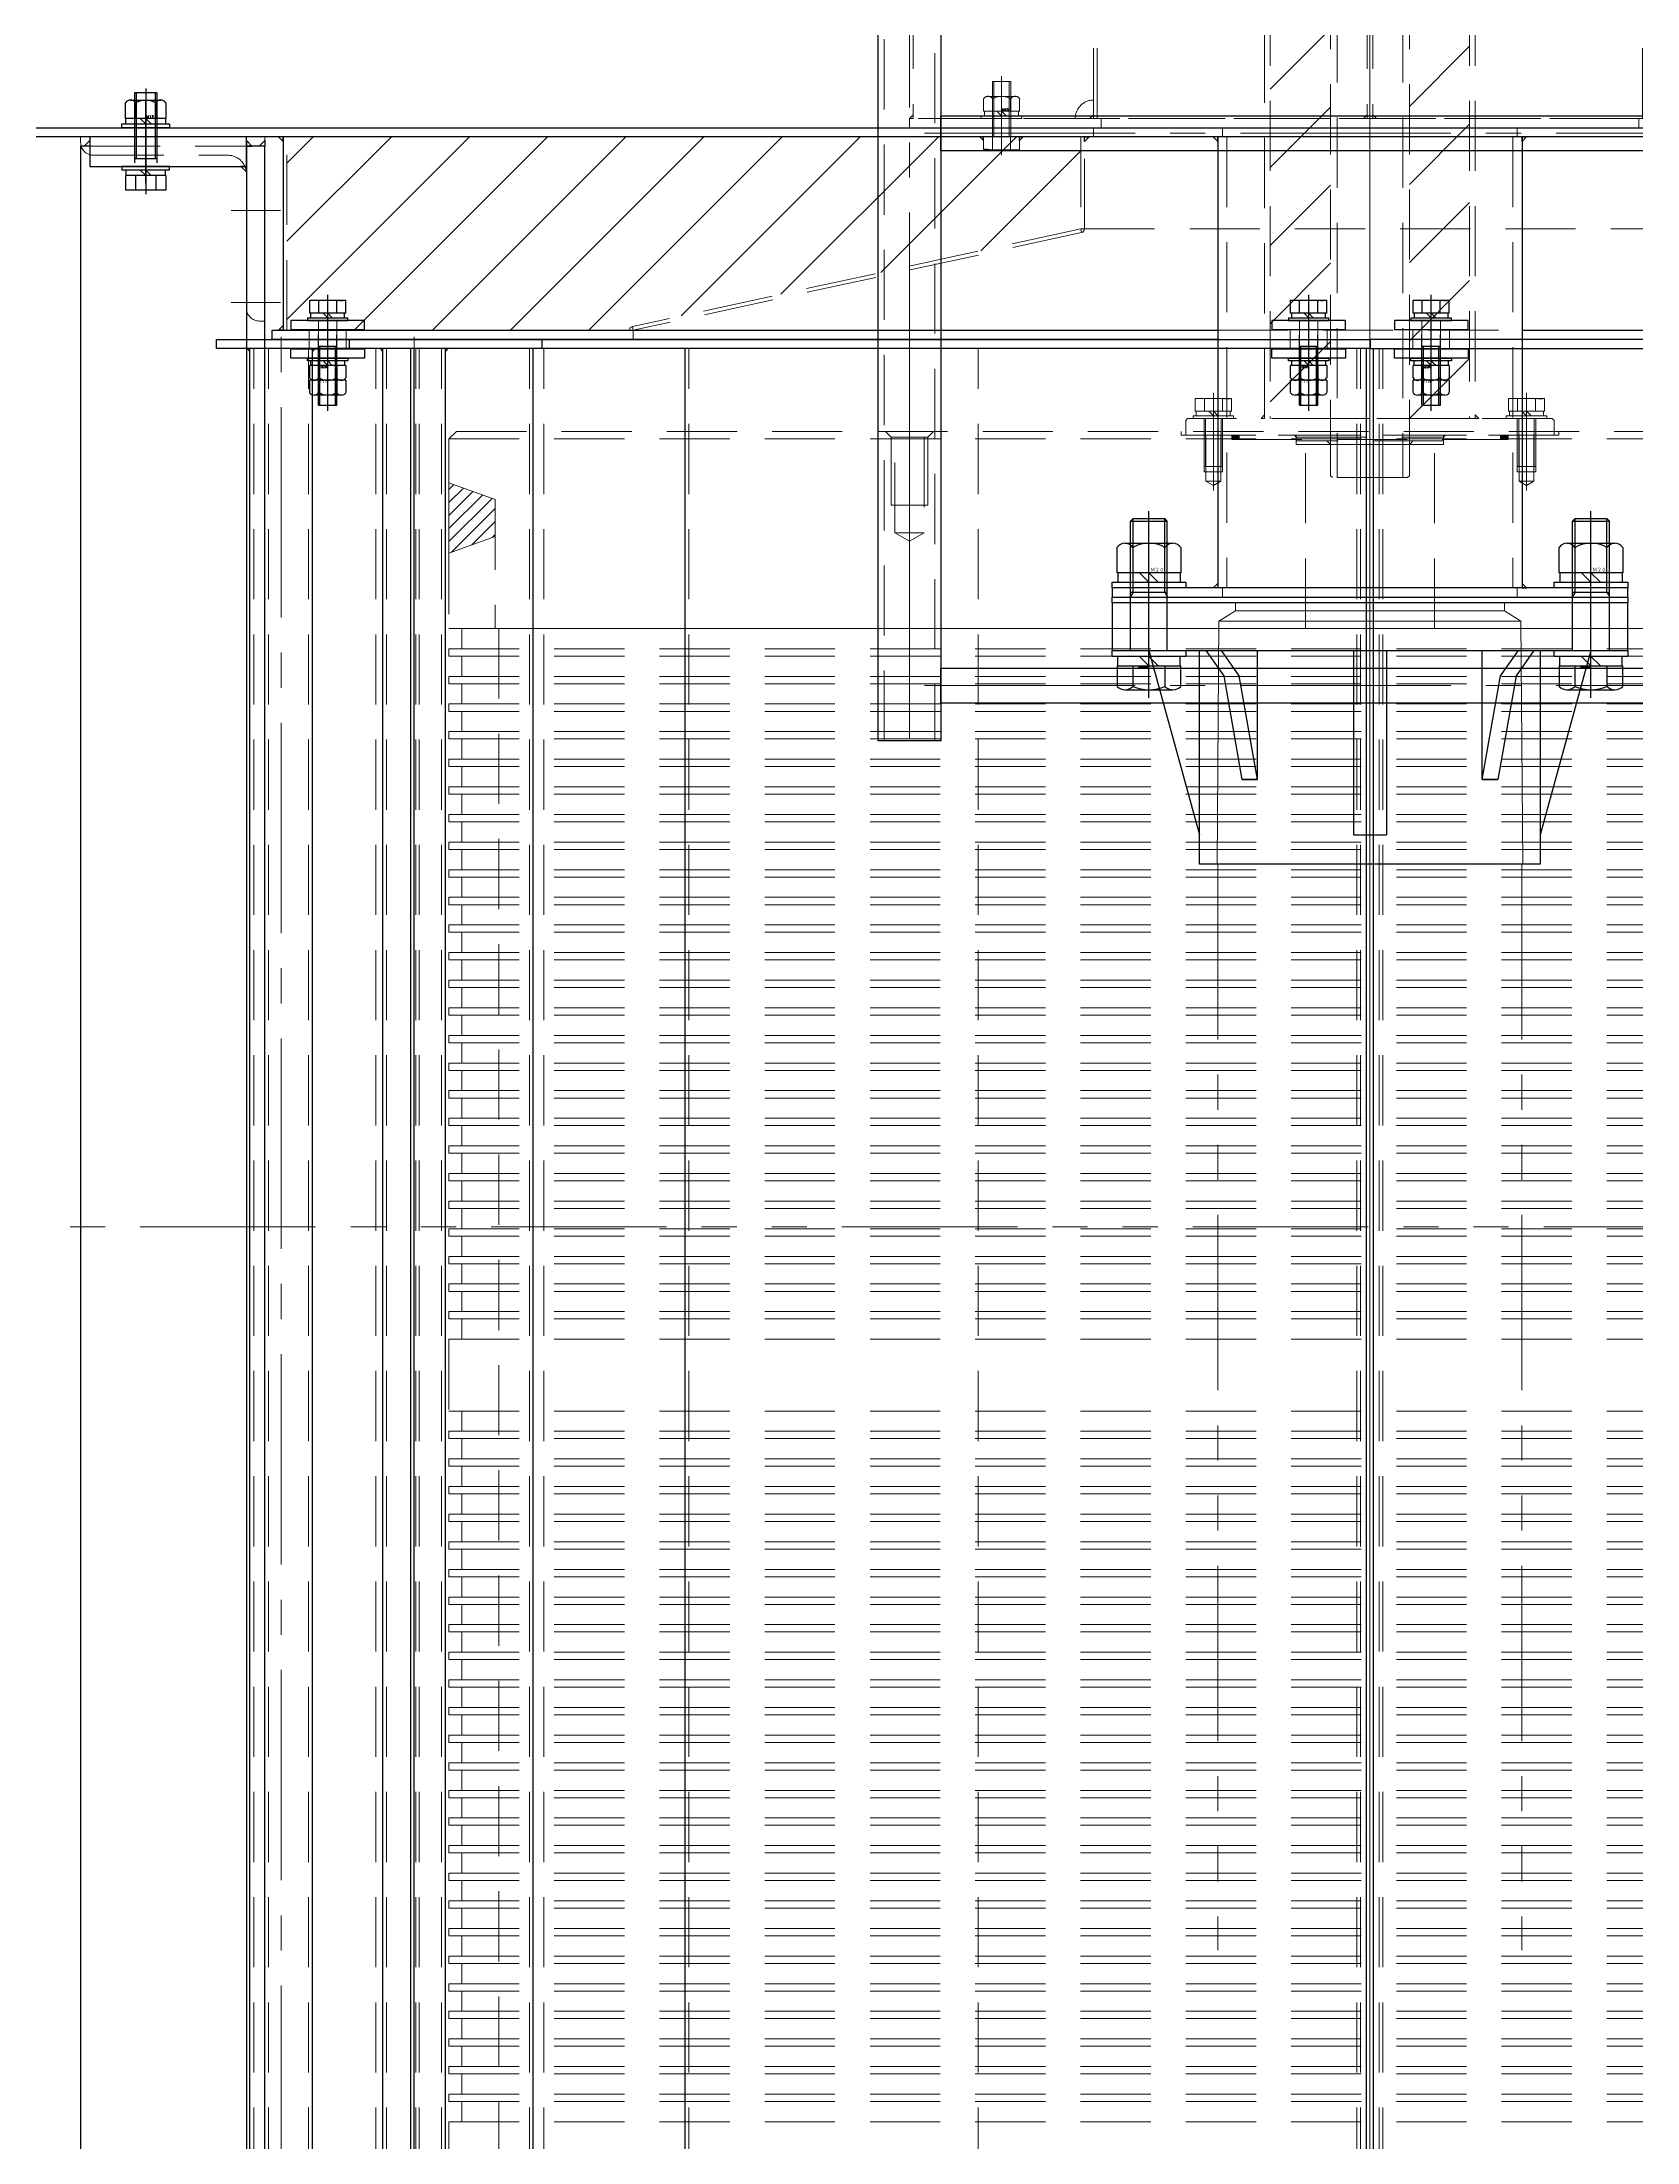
# Model space of a CAD drawing. Header units: millimetres. Extents: x -16130 to 36813, y -8099 to 27484.
# Drawn here: x 27889 to 28755, y 3811 to 4952 of the extents above; entities that cross this region are included whole.
import ezdxf

# ---------------------------------------------------------------- set-up
doc = ezdxf.new("R2010")
doc.units = ezdxf.units.MM
doc.header["$LTSCALE"] = 6
doc.header["$PDMODE"] = 99
doc.header["$PDSIZE"] = 1
for name, pattern in [('CENTER2', [28.575, 19.05, -3.175, 3.175, -3.175]), ('HIDDEN', [9.525, 6.35, -3.175]), ('PHANTOM2', [31.75, 15.875, -3.175, 3.175, -3.175, 3.175, -3.175])]:
    doc.linetypes.add(name, pattern=pattern)
for name, color, linetype, lineweight in [('01_NORMAL', 7, 'Continuous', 25), ('04_HIDDEN', 2, 'HIDDEN', 13), ('05_CENTER', 4, 'CENTER2', 13), ('06_PHANTOM', 2, 'PHANTOM2', 13), ('08_DIM', 3, 'Continuous', 13)]:
    doc.layers.add(name, color=color, linetype=linetype, lineweight=lineweight)
doc.layers.add('10_DRAFT', color=8, linetype='Continuous', lineweight=0, plot=False)
doc.styles.add('KANJI0', font='txt.shx', dxfattribs={"width": 0.9, "height": 30, "bigfont": 'bigfont'})
doc.styles.add('KSS_TXT', font='txt.shx', dxfattribs={"bigfont": 'extfont2.shx'})
doc.styles.add('KSS_TXT_L', font='txt.shx', dxfattribs={"height": 3, "bigfont": 'extfont2.shx'})
doc.dimstyles.new('KSS_DIM', dxfattribs={"dimtxt": 3, "dimasz": 2.5, "dimexe": 1.25, "dimexo": 0.625, "dimtad": 1, "dimdsep": 46, "dimtxsty": 'KSS_TXT', "dimblk": 'OPEN30', "dimcen": 0, "dimazin": 2, "dimtfac": 0.75, "dimtmove": 0, "dimatfit": 3, "dimldrblk": 'OPEN30', "dimfxl": 1, "dimtolj": 1, "dimarcsym": 0})

# ---------------------------------------------------------------- blocks, each defined once
blk = doc.blocks.new('_Open30')
at = {"color": 0, "linetype": 'ByBlock', "lineweight": -2}
for p, q in [((-1, 0.268), (0, 0)), ((0, 0), (-1, -0.268)), ((0, 0), (-1, 0))]:
    blk.add_line(p, q, dxfattribs=at)
blk = doc.blocks.new('*D2430')
at = {"layer": '08_DIM', "color": 0, "lineweight": -2, "transparency": 16777216}
for p, q in [((28347.1, 8109.2), (27268.4, 8109.2)), ((27293.4, 8059.2), (27293.4, 1358.2)), ((27280.5, 1308.2), (27318.4, 1308.2))]:
    blk.add_line(p, q, dxfattribs=at)
at = {"layer": 'Defpoints', "color": 0, "transparency": 16777216}
for p in [(28359.6, 8109.2), (27268, 1308.2), (27293.4, 1308.2)]:
    blk.add_point(p, dxfattribs=at)
at = {"layer": '08_DIM', "color": 0, "lineweight": -2, "transparency": 16777216, "xscale": 50, "yscale": 50, "zscale": 50}
for p, rotation in [((27293.4, 8109.2), 90), ((27293.4, 1308.2), 270)]:
    blk.add_blockref('_Open30', p, dxfattribs=dict(at, rotation=rotation))
at = {"layer": '08_DIM', "color": 0, "transparency": 16777216, "insert": (27250.9, 4708.7), "char_height": 60, "attachment_point": 5, "rotation": 90, "style": 'KSS_TXT'}
blk.add_mtext('\\A1;6801', dxfattribs=at)
blk = doc.blocks.new('A$C2B834F33_1_1')
at = {"color": 0}
for p, q in [((0, 0), (-100, 0)), ((-100, -3), (-100, 0)), ((0, 0), (0, -100)), ((-93, -10), (-20, -10)), ((-10, -20), (-10, -93)), ((-3, -100), (0, -100))]:
    blk.add_line(p, q, dxfattribs=at)
for centre, radius, start, end in [((-93, -3), 7, 180, 270), ((-20, -20), 10, 0, 90), ((-3, -93), 7, 180, 270)]:
    blk.add_arc(centre, radius, start, end, dxfattribs=at)
blk = doc.blocks.new('A$C036E680E_1_1')
at = {"color": 0}
blk.add_line((-610, 2592), (-610, -934), dxfattribs=at)
blk.add_lwpolyline([(-695, 2592), (-700, 2592), (-700, -934), (-600, -934), (-600, 2592), (-610, 2592)], dxfattribs=at)
at = {"color": 3}
for points in [[(-695, 2592), (-698, 2592), (-695, 2595), (-695, 2595)], [(-610, 2592), (-607, 2592), (-610, 2595), (-610, 2595)], [(-600, 2592), (-603, 2592), (-600, 2595), (-600, 2595)], [(-610, 2581), (-613, 2581), (-610, 2578), (-610, 2578)]]:
    blk.add_lwpolyline(points, close=True, dxfattribs=at)
at = {"color": 0}
blk.add_lwpolyline([(-610, 2597), (-695, 2597), (-695, 2581), (-610, 2581)], close=True, dxfattribs=at)
at = {"layer": '04_HIDDEN'}
blk.add_line((-695, 2592), (-610, 2592), dxfattribs=at)
at = {"layer": '05_CENTER'}
for p, q in [((0, 2633.1), (0, -973.8)), ((-664.7, 2605.8), (-664.7, 2571.9)), ((-591.5, 2557), (-618.3, 2557)), ((-591.5, 2507), (-618.3, 2507))]:
    blk.add_line(p, q, dxfattribs=at)
at = {"layer": '04_HIDDEN'}
blk.add_blockref('A$C2B834F33_1_1', (-600, 2597), dxfattribs=at)
blk = doc.blocks.new('A$C742A68D0_1_1_1')
at = {"color": 0}
for p, q in [((-9.8, 7), (9.8, 7)), ((-9.8, 0), (-9.8, 7)), ((-9.8, 0), (9.8, 0)), ((-4.9, 0), (-4.9, 7)), ((4.9, 0), (4.9, 7)), ((9.8, 0), (9.8, 7))]:
    blk.add_line(p, q, dxfattribs=at)
at = {"color": 0, "linetype": 'HIDDEN'}
for p, q in [((-5, -30), (-5, 0)), ((-4.2, -30), (-4.2, 0)), ((4.2, -30), (4.2, 0)), ((5, -30), (5, 0)), ((-5, -30), (5, -30))]:
    blk.add_line(p, q, dxfattribs=at)
at = {"color": 0, "linetype": 'CENTER2'}
blk.add_line((0, -33), (0, 10), dxfattribs=at)
at = {"layer": '10_DRAFT', "style": 'KSS_TXT_L'}
blk.add_text('BT-M10x30L', height=0.3, dxfattribs=at).set_placement((6.8, 6.7))
blk = doc.blocks.new('A$C693B3F9C_1_1')
h = blk.add_hatch()
h.set_pattern_fill('_USER', color=3, scale=30, angle=45, pattern_type=0)
h.set_pattern_definition([(45, (-28794, -6915.302), (-21.213203, 21.213203), [])])
h.paths.add_polyline_path([(-157, 0), (-157, 0), (-588, 0), (-588, -105), (-400, -105), (-400.4, -103), (-157, -50), (-157, -50)])
at = {"color": 0}
for p, q in [((-590, 0), (-590, -105)), ((-82.6, 0), (-82.6, -245)), ((82.6, 0), (82.6, -245))]:
    blk.add_line(p, q, dxfattribs=at)
for points in [[(-905, 5), (905, 5), (905, 0), (-905, 0)], [(140, -245), (-140, -245), (-140, -250), (140, -250)]]:
    blk.add_lwpolyline(points, close=True, dxfattribs=at)
at = {"color": 3}
for points in [[(-590, 0), (-592.5, 0), (-592.5, 0), (-590, -2.5)], [(-209.8, 0), (-211.8, 0), (-211.8, 0), (-209.8, -2)], [(-190.2, 0), (-188.2, 0), (-188.2, 0), (-190.2, -2)], [(-155, 0), (-152.5, 0), (-152.5, 0), (-155, -2.5)], [(-82.6, 0), (-85.1, 0), (-85.1, 0), (-82.6, -2.5)], [(82.6, 0), (85.1, 0), (85.1, 0), (82.6, -2.5)], [(-590, -105), (-592.5, -105), (-592.5, -105), (-590, -102.5)], [(-82.6, -245), (-85.1, -245), (-85.1, -245), (-82.6, -242.5)], [(82.6, -245), (85.1, -245), (85.1, -245), (82.6, -242.5)]]:
    blk.add_lwpolyline(points, close=True, dxfattribs=at)
at = {"color": 0}
for points in [[(-82.6, -110), (-596, -110), (-596, -105), (-82.6, -105)], [(82.6, -105), (596, -105), (596, -110), (82.6, -110)]]:
    blk.add_lwpolyline(points, dxfattribs=at)
at = {"layer": '04_HIDDEN'}
for p, q in [((-588, -105), (-588, 0)), ((-150, 5), (-150, 0)), ((-80, 5), (-80, 0)), ((-77.6, 0), (-77.6, -245)), ((77.6, 0), (77.6, -245)), ((80, 5), (80, 0)), ((-157, -50), (-400.4, -103)), ((-156.6, -52), (-400, -105)), ((-156.6, -52), (-157, -50)), ((-155, -50), (155, -50)), ((-400, -105), (-400.4, -103)), ((-400, -110), (-400, -105)), ((-80, -245), (-80, -250)), ((80, -245), (80, -250))]:
    blk.add_line(p, q, dxfattribs=at)
blk.add_lwpolyline([(-155, 0), (-157, 0), (-157, -50), (-155, -50)], close=True, dxfattribs=at)
for points in [[(-82.6, -105), (82.6, -105)], [(82.6, -110), (-82.6, -110)]]:
    blk.add_lwpolyline(points, dxfattribs=at)
at = {"layer": '05_CENTER'}
for p, q in [((0, 2020.2), (0, -273)), ((-664.7, 16.9), (-664.7, -11)), ((-565.8, -116.4), (-565.8, -98.6)), ((-33.2, -116.4), (-33.2, -98.6)), ((33.2, -116.4), (33.2, -98.6)), ((-120, -236.4), (-120, -258.4)), ((120, -236.4), (120, -258.4))]:
    blk.add_line(p, q, dxfattribs=at)
at = {"layer": '08_DIM'}
for centre, start, end in [((-157, -50), 282.2934, 0), ((-400, -105), 101.8334, 180)]:
    blk.add_arc(centre, 2, start, end, dxfattribs=at)
at = {"layer": '04_HIDDEN', "rotation": 180}
blk.add_blockref('A$C742A68D0_1_1_1', (-200, 0), dxfattribs=at)
blk = doc.blocks.new('A$C28E10C10_1_1_1')
h = blk.add_hatch()
h.set_pattern_fill('_USER', color=3, scale=5, angle=135, style=0, pattern_type=0)
h.set_pattern_definition([(45, (-1256.782, -15543.1433), (-3.5355339, 3.5355339), [])])
h.paths.add_polyline_path([(-500, 2270.1), (-475, 2261), (-475, 2241), (-500, 2231.9)])
at = {"color": 0}
for p, q in [((-496, 2298), (-500, 2294)), ((-500, 2294), (-500, 2191)), ((-500, 2294), (500, 2294)), ((-496, 2298), (496, 2298)), ((-500, 2191), (500, 2191)), ((-493, 2191), (-493, 2180)), ((-500, 2180), (-500, 2176)), ((-500, 2180), (500, 2180)), ((-500, 2176), (500, 2176)), ((-493, 2176), (-493, 2165)), ((-500, 2165), (-500, 2161)), ((-500, 2165), (500, 2165)), ((-500, 2161), (500, 2161)), ((-493, 2161), (-493, 2150)), ((-500, 2150), (500, 2150)), ((-500, 2150), (-500, 2146)), ((-500, 2146), (500, 2146)), ((-493, 2146), (-493, 2135)), ((-500, 2135), (500, 2135)), ((-500, 2135), (-500, 2131)), ((-500, 2131), (500, 2131)), ((-493, 2131), (-493, 2120)), ((-500, 2120), (500, 2120)), ((-500, 2120), (-500, 2116)), ((-500, 2116), (500, 2116)), ((-493, 2116), (-493, 2105)), ((-500, 2105), (500, 2105)), ((-500, 2105), (-500, 2101)), ((-500, 2101), (500, 2101)), ((-493, 2101), (-493, 2090)), ((-500, 2090), (500, 2090)), ((-500, 2090), (-500, 2086)), ((-500, 2086), (500, 2086)), ((-493, 2086), (-493, 2075)), ((-500, 2075), (500, 2075)), ((-500, 2075), (-500, 2071)), ((-500, 2071), (500, 2071)), ((-493, 2071), (-493, 2060)), ((-500, 2060), (500, 2060)), ((-500, 2060), (-500, 2056)), ((-500, 2056), (500, 2056)), ((-493, 2056), (-493, 2045)), ((-500, 2045), (500, 2045)), ((-500, 2045), (-500, 2041)), ((-500, 2041), (500, 2041)), ((-493, 2041), (-493, 2030)), ((-500, 2030), (500, 2030)), ((-500, 2030), (-500, 2026)), ((-500, 2026), (500, 2026)), ((-493, 2026), (-493, 2015)), ((-500, 2015), (500, 2015)), ((-500, 2015), (-500, 2011)), ((-500, 2011), (500, 2011)), ((-493, 2011), (-493, 2000)), ((-500, 2000), (500, 2000)), ((-500, 2000), (-500, 1996)), ((-500, 1996), (500, 1996)), ((-493, 1996), (-493, 1985)), ((-500, 1985), (500, 1985)), ((-500, 1985), (-500, 1981)), ((-500, 1981), (500, 1981)), ((-493, 1981), (-493, 1970)), ((-500, 1970), (500, 1970)), ((-500, 1970), (-500, 1966)), ((-500, 1966), (500, 1966)), ((-493, 1966), (-493, 1955)), ((-500, 1955), (500, 1955)), ((-500, 1955), (-500, 1951)), ((-500, 1951), (500, 1951)), ((-493, 1951), (-493, 1940)), ((-500, 1940), (500, 1940)), ((-500, 1940), (-500, 1936)), ((-500, 1936), (500, 1936)), ((-493, 1936), (-493, 1925)), ((-500, 1925), (500, 1925)), ((-500, 1925), (-500, 1921)), ((-500, 1921), (500, 1921)), ((-493, 1921), (-493, 1910)), ((-500, 1910), (500, 1910)), ((-500, 1910), (-500, 1906)), ((-500, 1906), (500, 1906)), ((-493, 1906), (-493, 1895)), ((-500, 1895), (500, 1895)), ((-500, 1895), (-500, 1891)), ((-500, 1891), (500, 1891)), ((-493, 1891), (-493, 1880)), ((-500, 1880), (500, 1880)), ((-500, 1880), (-500, 1876)), ((-500, 1876), (500, 1876)), ((-493, 1876), (-493, 1865)), ((-500, 1865), (500, 1865)), ((-500, 1865), (-500, 1861)), ((-500, 1861), (500, 1861)), ((-493, 1861), (-493, 1850)), ((-500, 1850), (500, 1850)), ((-500, 1850), (-500, 1846)), ((-500, 1846), (500, 1846)), ((-493, 1846), (-493, 1835)), ((-500, 1835), (500, 1835)), ((-500, 1835), (-500, 1831)), ((-500, 1831), (500, 1831)), ((-493, 1831), (-493, 1820)), ((-500, 1820), (500, 1820)), ((-500, 1820), (-500, 1816)), ((-500, 1816), (500, 1816)), ((-493, 1816), (-493, 1805)), ((-500, 1805), (-500, 1766)), ((-500, 1805), (500, 1805)), ((-500, 1766), (500, 1766)), ((-500, 1766), (500, 1766)), ((-493, 1766), (-493, 1755)), ((-500, 1755), (-500, 1751)), ((-500, 1755), (500, 1755)), ((-500, 1751), (500, 1751)), ((-493, 1751), (-493, 1740)), ((-500, 1740), (-500, 1736)), ((-500, 1740), (500, 1740)), ((-500, 1736), (500, 1736)), ((-493, 1736), (-493, 1725)), ((-500, 1725), (500, 1725)), ((-500, 1725), (-500, 1721)), ((-500, 1721), (500, 1721)), ((-493, 1721), (-493, 1710)), ((-500, 1710), (500, 1710)), ((-500, 1710), (-500, 1706)), ((-500, 1706), (500, 1706)), ((-493, 1706), (-493, 1695)), ((-500, 1695), (500, 1695)), ((-500, 1695), (-500, 1691)), ((-500, 1691), (500, 1691)), ((-493, 1691), (-493, 1680)), ((-500, 1680), (500, 1680)), ((-500, 1680), (-500, 1676)), ((-500, 1676), (500, 1676)), ((-493, 1676), (-493, 1665)), ((-500, 1665), (500, 1665)), ((-500, 1665), (-500, 1661)), ((-500, 1661), (500, 1661)), ((-493, 1661), (-493, 1650)), ((-500, 1650), (500, 1650)), ((-500, 1650), (-500, 1646)), ((-500, 1646), (500, 1646)), ((-493, 1646), (-493, 1635)), ((-500, 1635), (500, 1635)), ((-500, 1635), (-500, 1631)), ((-500, 1631), (500, 1631)), ((-493, 1631), (-493, 1620)), ((-500, 1620), (500, 1620)), ((-500, 1620), (-500, 1616)), ((-500, 1616), (500, 1616)), ((-493, 1616), (-493, 1605)), ((-500, 1605), (500, 1605)), ((-500, 1605), (-500, 1601)), ((-500, 1601), (500, 1601)), ((-493, 1601), (-493, 1590)), ((-500, 1590), (500, 1590)), ((-500, 1590), (-500, 1586)), ((-500, 1586), (500, 1586)), ((-493, 1586), (-493, 1575)), ((-500, 1575), (500, 1575)), ((-500, 1575), (-500, 1571)), ((-500, 1571), (500, 1571)), ((-493, 1571), (-493, 1560)), ((-500, 1560), (500, 1560)), ((-500, 1560), (-500, 1556)), ((-500, 1556), (500, 1556)), ((-493, 1556), (-493, 1545)), ((-500, 1545), (500, 1545)), ((-500, 1545), (-500, 1541)), ((-500, 1541), (500, 1541)), ((-493, 1541), (-493, 1530)), ((-500, 1530), (500, 1530)), ((-500, 1530), (-500, 1526)), ((-500, 1526), (500, 1526)), ((-493, 1526), (-493, 1515)), ((-500, 1515), (500, 1515)), ((-500, 1515), (-500, 1511)), ((-500, 1511), (500, 1511)), ((-493, 1511), (-493, 1500)), ((-500, 1500), (500, 1500)), ((-500, 1500), (-500, 1496)), ((-500, 1496), (500, 1496)), ((-493, 1496), (-493, 1485)), ((-500, 1485), (500, 1485)), ((-500, 1485), (-500, 1481)), ((-500, 1481), (500, 1481)), ((-493, 1481), (-493, 1470)), ((-500, 1470), (500, 1470)), ((-500, 1470), (-500, 1466)), ((-500, 1466), (500, 1466)), ((-493, 1466), (-493, 1455)), ((-500, 1455), (500, 1455)), ((-500, 1455), (-500, 1451)), ((-500, 1451), (500, 1451)), ((-493, 1451), (-493, 1440)), ((-500, 1440), (500, 1440)), ((-500, 1440), (-500, 1436)), ((-500, 1436), (500, 1436)), ((-493, 1436), (-493, 1425)), ((-500, 1425), (500, 1425)), ((-500, 1425), (-500, 1421)), ((-500, 1421), (500, 1421)), ((-493, 1421), (-493, 1410)), ((-500, 1410), (500, 1410)), ((-500, 1410), (-500, 1406)), ((-500, 1406), (500, 1406)), ((-493, 1406), (-493, 1395)), ((-500, 1395), (500, 1395)), ((-500, 1395), (-500, 1391)), ((-500, 1391), (500, 1391)), ((-493, 1391), (-493, 1380)), ((-500, 1380), (-500, 1341)), ((-500, 1380), (500, 1380))]:
    blk.add_line(p, q, dxfattribs=at)
at = {"layer": '04_HIDDEN'}
for p, q in [((-260, 2295), (-263, 2298)), ((-260, 2295), (-240, 2295)), ((-260, 2258), (-260, 2295)), ((-258, 2243), (-258, 2295)), ((-242, 2295), (-242, 2243)), ((-240, 2295), (-237, 2298)), ((-240, 2295), (-240, 2258)), ((-102.5, 2296), (-102.5, 2298)), ((102.5, 2296), (-102.5, 2296)), ((-90, 2296), (-90, 2276)), ((-89, 2296), (-89, 2271)), ((-81, 2296), (-81, 2271)), ((-80, 2296), (-80, 2276)), ((-75, 2293.6), (-75, 2296)), ((-75, 2293.6), (75, 2293.6)), ((-70.9, 2296), (-70.9, 2293.6)), ((-41, 2296), (-40, 2295)), ((-40, 2291), (-40, 2295)), ((-40, 2295), (40, 2295)), ((40, 2295), (41, 2296)), ((40, 2291), (40, 2295)), ((70.9, 2296), (70.9, 2293.6)), ((75, 2293.6), (75, 2296)), ((80, 2296), (80, 2276)), ((81, 2296), (81, 2271)), ((89, 2296), (89, 2271)), ((90, 2296), (90, 2276)), ((102.5, 2298), (102.5, 2296)), ((-40, 2291), (-35, 2291)), ((-35, 2191), (-35, 2291)), ((35, 2191), (35, 2291)), ((35, 2291), (40, 2291)), ((-500, 2270.1), (-475, 2261)), ((-90, 2276), (-80, 2276)), ((-89, 2271), (-81, 2271)), ((-85, 2268.7), (-89, 2271)), ((-81, 2271), (-85, 2268.7)), ((90, 2276), (80, 2276)), ((89, 2271), (81, 2271)), ((81, 2271), (85, 2268.7)), ((85, 2268.7), (89, 2271)), ((-475, 2261), (-475, 2191)), ((-240, 2258), (-260, 2258)), ((-500, 2231.9), (-475, 2241)), ((-258, 2243), (-250, 2238.4)), ((-258, 2243), (-242, 2243)), ((-250, 2238.4), (-242, 2243)), ((475, 2191), (-475, 2191)), ((-473, 2191), (-473, 105))]:
    blk.add_line(p, q, dxfattribs=at)
at = {"layer": '05_CENTER'}
for p, q in [((0, 2324.7), (0, -15.5)), ((-250, 2304.4), (-250, 2233.1)), ((-85, 2299.4), (-85, 2265.9)), ((85, 2299.4), (85, 2265.9))]:
    blk.add_line(p, q, dxfattribs=at)
at = {"layer": '08_DIM'}
blk.add_line((-500, 2231.9), (-500, 2270.1), dxfattribs=at)
at = {"layer": '10_DRAFT'}
blk.add_line((-35, 2291), (35, 2291), dxfattribs=at)
blk = doc.blocks.new('A$C7D087C01_1_1')
blk.add_blockref('A$C28E10C10_1_1_1', (-175, 139))
blk = doc.blocks.new('NCLSS10-20-10.5a_1_1')
at = {"color": 0}
blk.add_lwpolyline([(-10, 0), (10, 0), (10, 10.5), (-10, 10.5)], close=True, dxfattribs=at)
at = {"layer": '04_HIDDEN', "color": 0}
for p, q in [((-5, 10.5), (-5, 0)), ((5, 10.5), (5, 0))]:
    blk.add_line(p, q, dxfattribs=at)
at = {"layer": '10_DRAFT'}
blk.add_line((0, 10.5), (0, 0), dxfattribs=at)
blk = doc.blocks.new('WSSS40-10-5a_1_1')
at = {"color": 0}
blk.add_lwpolyline([(-5, -20), (0, -20), (0, 20), (-5, 20)], close=True, dxfattribs=at)
at = {"layer": '04_HIDDEN', "color": 0}
for p, q in [((-5, 5), (0, 5)), ((-5, -5), (0, -5))]:
    blk.add_line(p, q, dxfattribs=at)
at = {"layer": '10_DRAFT'}
blk.add_line((-5, 0), (0, 0), dxfattribs=at)
blk = doc.blocks.new('M10Nu_1_1_1_1')
at = {"color": 0}
for p, q in [((-9.8, 0), (-9.8, 6.7)), ((-9.8, 0), (9.8, 0)), ((-7.4, 8), (7.4, 8)), ((-4.9, 0), (-4.9, 6.7)), ((4.9, 6.7), (4.9, 0)), ((9.8, 6.7), (9.8, 0))]:
    blk.add_line(p, q, dxfattribs=at)
at = {"color": 0, "linetype": 'CENTER2'}
blk.add_line((0, 8), (0, 0), dxfattribs=at)
at = {"color": 0}
for centre, radius, start, end in [((-7.4, 5.1), 2.94, 33.626, 146.374), ((0, -1.8), 9.8, 60, 120), ((7.4, 5.1), 2.94, 33.626, 146.374)]:
    blk.add_arc(centre, radius, start, end, dxfattribs=at)
at = {"layer": '10_DRAFT', "style": 'KANJI0', "width": 0.82}
blk.add_text('Ｍ１０', height=1.25, dxfattribs=at).set_placement((0.3, 0.1))
blk = doc.blocks.new('M10Nza_1_1_1_1')
at = {"color": 0}
for p, q in [((-7.3, 12), (7.4, 12)), ((-9.8, 4), (-9.8, 10.7)), ((-9.8, 4), (9.8, 4)), ((-9.2, 1.5), (-9.2, 4)), ((-4.9, 4), (-4.9, 10.7)), ((0, 1.5), (-2.5, 4)), ((0, 4), (2.5, 1.5)), ((4.9, 10.7), (4.9, 4)), ((9.2, 4), (9.2, 1.5)), ((9.8, 10.7), (9.8, 4))]:
    blk.add_line(p, q, dxfattribs=at)
at = {"color": 0, "linetype": 'CENTER2'}
blk.add_line((0, 12), (0, 0), dxfattribs=at)
at = {"color": 0}
blk.add_lwpolyline([(-11, 1.5), (11, 1.5), (11, 0), (-11, 0)], close=True, dxfattribs=at)
for centre, radius, start, end in [((-7.3, 9.1), 2.94, 33.626, 146.374), ((0, 2.2), 9.8, 60, 120), ((7.4, 9.1), 2.94, 33.626, 146.374)]:
    blk.add_arc(centre, radius, start, end, dxfattribs=at)
at = {"layer": '10_DRAFT', "style": 'KSS_TXT'}
blk.add_text('M10', height=1.25, dxfattribs=at).set_placement((0.3, 4.1))
blk = doc.blocks.new('A$C7C5040DC_1_1')
at = {"color": 0, "linetype": 'CENTER2'}
blk.add_line((0, -49), (0, 14), dxfattribs=at)
at = {"color": 0}
for p, q in [((-11, 1.5), (11, 1.5)), ((-11, 1.5), (-11, 0)), ((-11, 0), (11, 0)), ((-9.8, 11), (9.8, 11)), ((-9.8, 4), (-9.8, 11)), ((9.8, 4), (-9.8, 4)), ((-9.3, 4), (-9.3, 1.5)), ((-4.9, 4), (-4.9, 11)), ((0, 1.5), (-2.5, 4)), ((0, 4), (2.5, 1.5)), ((4.9, 4), (4.9, 11)), ((9.2, 1.5), (9.2, 4)), ((9.8, 4), (9.8, 11)), ((11, 0), (11, 1.5))]:
    blk.add_line(p, q, dxfattribs=at)
at = {"color": 0, "linetype": 'HIDDEN'}
for p, q in [((-5, -46), (-5, 0)), ((5, -46), (5, 0)), ((-5, -14), (5, -14)), ((-4.2, -46), (-4.2, -14)), ((4.2, -46), (4.2, -14)), ((-5, -46), (5, -46))]:
    blk.add_line(p, q, dxfattribs=at)
at = {"layer": '10_DRAFT', "style": 'KSS_TXT_L'}
blk.add_text('BT-M10x50L,SW,PW', height=0.3, dxfattribs=at).set_placement((5.2, 10.7))
blk = doc.blocks.new('A$C70905D72_1_1')
at = {"color": 0}
for p, q in [((-5, 31.3), (-2370, 31.3)), ((-5, -338.5), (-2370, -338.5)), ((-5, -468.7), (-2370, -468.7)), ((-5, -502.7), (-2370, -502.7))]:
    blk.add_line(p, q, dxfattribs=at)
blk.add_lwpolyline([(-2375, -520.7), (-2375, 33.2), (-2370, 33.2), (-2370, -520.7)], close=True, dxfattribs=at)
at = {"color": 3}
for points in [[(-2370, -468.7), (-2370, -467.2), (-2370, -467.2), (-2368.5, -468.7)], [(-2370, -502.7), (-2370, -504.2), (-2370, -504.2), (-2368.5, -502.7)]]:
    blk.add_lwpolyline(points, close=True, dxfattribs=at)
at = {"layer": '04_HIDDEN'}
for p, q in [((-5, 28.2), (-2370, 28.2)), ((-5, 26.2), (-2370, 26.2)), ((-5, -179.5), (-2370, -179.5)), ((-5, -336.5), (-2370, -336.5)), ((-5, -415.2), (-2370, -415.2)), ((-5, -470.9), (-2370, -470.9)), ((-5, -483), (-2370, -483)), ((-5, -484.7), (-2370, -484.7)), ((-5, -500.6), (-2370, -500.6))]:
    blk.add_line(p, q, dxfattribs=at)
at = {"layer": '05_CENTER'}
for p, q in [((-2387, 0), (-2358, 0)), ((4.9, -485.7), (-2390.8, -485.7))]:
    blk.add_line(p, q, dxfattribs=at)
blk = doc.blocks.new('A$C26F62829_1_1')
at = {"color": 0}
for p, q in [((-5, 111.6), (-2370, 111.6)), ((-5, 47), (-2370, 47)), ((-5, 45.2), (-2370, 45.2)), ((-5, -8.3), (-2370, -8.3)), ((-5, -42.3), (-2370, -42.3))]:
    blk.add_line(p, q, dxfattribs=at)
blk.add_lwpolyline([(-2375, -60.3), (-2375, 116.2), (-2370, 116.2), (-2370, -60.3)], close=True, dxfattribs=at)
at = {"color": 3}
for points in [[(-2370, -8.3), (-2370, -6.8), (-2370, -6.8), (-2368.5, -8.3)], [(-2370, -42.3), (-2370, -43.8), (-2370, -43.8), (-2368.5, -42.3)]]:
    blk.add_lwpolyline(points, close=True, dxfattribs=at)
at = {"layer": '04_HIDDEN'}
for p, q in [((-5, 109.6), (-2370, 109.6)), ((-5, 26.2), (-2370, 26.2)), ((-5, -10.5), (-2370, -10.5)), ((-5, -32.2), (-2370, -32.2)), ((-5, -34.2), (-2370, -34.2)), ((-5, -40.2), (-2370, -40.2))]:
    blk.add_line(p, q, dxfattribs=at)
at = {"layer": '05_CENTER'}
for p, q in [((-2387, 0), (-2358, 0)), ((4.9, -25.3), (-2390.8, -25.3))]:
    blk.add_line(p, q, dxfattribs=at)
blk = doc.blocks.new('A$C25542269_1_1')
for p in [(-532.6, 2385.3), (0, 2385.3), (66.5, 2385.3)]:
    blk.add_blockref('A$C7C5040DC_1_1', p)
for name, p, rotation in [('A$C26F62829_1_1', (-532.6, 0), 270), ('A$C70905D72_1_1', (0, 0), 270), ('M10Nza_1_1_1_1', (-532.6, 2364.8), 180), ('M10Nza_1_1_1_1', (0, 2364.8), 180), ('M10Nza_1_1_1_1', (66.5, 2364.8), 180), ('M10Nu_1_1_1_1', (-532.6, 2352.8), 180), ('M10Nu_1_1_1_1', (0, 2352.8), 180), ('M10Nu_1_1_1_1', (66.5, 2352.8), 180)]:
    blk.add_blockref(name, p, dxfattribs=dict(rotation=rotation))
at = {"color": 4, "rotation": 270}
for p in [(-532.6, 2380.3), (0, 2380.3), (66.5, 2380.3)]:
    blk.add_blockref('WSSS40-10-5a_1_1', p, dxfattribs=at)
at = {"xscale": -1, "rotation": 89.99999999999997}
blk.add_blockref('A$C70905D72_1_1', (66.5, 0), dxfattribs=at)
at = {"color": 4, "xscale": -1, "rotation": 270}
for p in [(-532.6, 2369.8), (0, 2369.8), (66.5, 2369.8)]:
    blk.add_blockref('WSSS40-10-5a_1_1', p, dxfattribs=at)
at = {"layer": '04_HIDDEN', "color": 4}
for p in [(-532.6, 2369.8), (0, 2369.8), (66.5, 2369.8)]:
    blk.add_blockref('NCLSS10-20-10.5a_1_1', p, dxfattribs=at)
blk = doc.blocks.new('TSフランジ-JIS10K-150mma_1_1')
at = {"color": 0}
for p, q in [((-92.5, 26), (-92.5, 142)), ((-92.5, 142), (92.5, 142)), ((92.5, 142), (92.5, 26)), ((-120, 26), (-92.5, 126)), ((9, 126), (-9, 126)), ((-9, 26), (-9, 126)), ((9, 26), (9, 126)), ((120, 26), (92.5, 126)), ((-79.4, 39.8), (-69.5, 96)), ((-61, 96), (-70.9, 39.8)), ((-61, 96), (-69.5, 96)), ((-69.5, 96), (-61, 96)), ((-61, 96), (-61, 26)), ((61, 96), (61, 26)), ((61, 96), (70.9, 39.8)), ((61, 96), (69.5, 96)), ((69.5, 96), (61, 96)), ((79.4, 39.8), (69.5, 96)), ((-89, 26), (-79.4, 39.8)), ((-70.9, 39.8), (-80.6, 26)), ((70.9, 39.8), (80.6, 26)), ((89, 26), (79.4, 39.8)), ((140, 26), (-140, 26)), ((-140, 26), (-140, 0)), ((140, 0), (140, 26)), ((-140, 0), (140, 0))]:
    blk.add_line(p, q, dxfattribs=at)
at = {"layer": '05_CENTER', "color": 0}
for p, q in [((0, 0), (0, 142)), ((-120, -10.2), (-120, 36.5)), ((120, -10.2), (120, 36.5))]:
    blk.add_line(p, q, dxfattribs=at)
at = {"layer": '10_DRAFT'}
for p, q in [((-83, 142), (-82, 10)), ((83, 142), (82, 10)), ((-82, 10), (-73, 4.4)), ((-82, 10), (82, 10)), ((-73, 4.4), (73, 4.4)), ((-73, 0), (-73, 4.4)), ((82, 10), (73, 4.4)), ((73, 0), (73, 4.4))]:
    blk.add_line(p, q, dxfattribs=at)
blk = doc.blocks.new('M20Nza_1_1_1_1')
at = {"color": 0}
for p, q in [((-13, 24.3), (13, 24.3)), ((-17.3, 8.3), (-17.3, 22)), ((-8.7, 22), (-8.7, 8.3)), ((8.6, 8.3), (8.6, 22)), ((17.3, 22), (17.3, 8.3)), ((17.3, 8.3), (-17.3, 8.3)), ((-16.9, 8.3), (-16.9, 3.2)), ((-5.1, 8.3), (0, 3.2)), ((0, 8.3), (5.1, 3.2)), ((16.9, 8.3), (16.9, 3.2))]:
    blk.add_line(p, q, dxfattribs=at)
at = {"color": 0, "linetype": 'CENTER2'}
blk.add_line((0, 0), (0, 24.3), dxfattribs=at)
at = {"color": 0}
blk.add_lwpolyline([(-20, 3.2), (20, 3.2), (20, 0), (-20, 0)], close=True, dxfattribs=at)
for centre, radius, start, end in [((-13, 19.1), 5.19, 33.626, 146.374), ((0, 7), 17.3, 60, 120), ((13, 19.1), 5.19, 33.626, 146.374)]:
    blk.add_arc(centre, radius, start, end, dxfattribs=at)
at = {"layer": '10_DRAFT', "style": 'KANJI0', "width": 0.82}
blk.add_text('Ｍ２０', height=2.14, dxfattribs=at).set_placement((0.9, 8.6))
blk = doc.blocks.new('A$C00F631C8_1_1')
at = {"color": 0, "linetype": 'CENTER2'}
blk.add_line((0, 25.6), (0, -75.7), dxfattribs=at)
at = {"color": 0}
for p, q in [((-17.3, 19.5), (-17.3, 8.3)), ((13, 21.3), (-13, 21.3)), ((-8.7, 8.3), (-8.7, 19.5)), ((8.7, 8.3), (8.7, 19.5)), ((17.3, 8.3), (17.3, 19.5)), ((17.3, 8.3), (-17.3, 8.3)), ((-16.9, 8.3), (-16.9, 3.2)), ((-10, 0), (-10, -70.3)), ((-5.1, 8.3), (0, 3.2)), ((0, 8.3), (5.1, 3.2)), ((10, 0), (10, -70.3)), ((16.9, 8.3), (16.9, 3.2)), ((-8.6, -31.7), (-10, -29.4)), ((10, -31.7), (-10, -31.7)), ((-8.6, -31.7), (-8.6, -71.7)), ((8.6, -31.7), (10, -29.4)), ((8.6, -31.7), (8.6, -71.7)), ((-10, -70.3), (-8.6, -71.7)), ((10, -70.3), (-10, -70.3)), ((8.6, -71.7), (-8.6, -71.7)), ((8.6, -71.7), (10, -70.3))]:
    blk.add_line(p, q, dxfattribs=at)
blk.add_lwpolyline([(-20, 3.2), (20, 3.2), (20, 0), (-20, 0)], close=True, dxfattribs=at)
for centre, radius, start, end in [((-13, 15.3), 6, 44.6, 135.4), ((0, -0.6), 21.9, 66.6, 113.4), ((13, 15.3), 6, 44.6, 135.4)]:
    blk.add_arc(centre, radius, start, end, dxfattribs=at)
at = {"layer": '10_DRAFT', "style": 'KSS_TXT'}
blk.add_text('M20x80', height=1, dxfattribs=at).set_placement((0.4, 8.8))
blk = doc.blocks.new('A$C7E6418CA_1_1')
at = {"color": 3}
blk.add_lwpolyline([(-140, 0), (140, 0), (140, -3), (-140, -3)], close=True, dxfattribs=at)
at = {"layer": '05_CENTER'}
blk.add_line((0, -145), (0, -756.4), dxfattribs=at)
at = {"layer": '06_PHANTOM'}
for p, q in [((-82.5, -145), (-82.5, -734.8)), ((82.5, -145), (82.5, -734.8))]:
    blk.add_line(p, q, dxfattribs=at)
at = {"rotation": 180}
for p in [(-120, -29), (120, -29)]:
    blk.add_blockref('A$C00F631C8_1_1', p, dxfattribs=at)
for p in [(-120, 5), (120, 5)]:
    blk.add_blockref('M20Nza_1_1_1_1', p)
at = {"color": 4, "rotation": 180}
blk.add_blockref('TSフランジ-JIS10K-150mma_1_1', (0, -3), dxfattribs=at)
blk = doc.blocks.new('A$C7E0F0FFE_1_1_1')
for p, q in [((-42.5, -2220), (-42.5, 1300)), ((-8.5, 1300), (-8.5, -2220)), ((-8.5, -2220), (-42.5, -2220))]:
    blk.add_line(p, q)
for points in [[(-8.5, -1880.5), (457.5, -1880.5), (457.5, -1899.5), (-8.5, -1899.5)], [(-8.5, -2180.5), (457.5, -2180.5), (457.5, -2199.5), (-8.5, -2199.5)]]:
    blk.add_lwpolyline(points, close=True)
at = {"layer": '04_HIDDEN'}
for p, q in [((-39.3, -2220), (-39.3, 1296.8)), ((-11.7, 1296.8), (-11.7, -2220))]:
    blk.add_line(p, q, dxfattribs=at)
at = {"layer": '05_CENTER'}
for p, q in [((-25.5, 1324.4), (-25.5, -2227.3)), ((224.5, 1324.4), (224.5, -2227.3)), ((-17.3, -1890), (466.3, -1890)), ((-17.3, -2190), (466.3, -2190))]:
    blk.add_line(p, q, dxfattribs=at)
blk = doc.blocks.new('A$C174B6162_1_1')
blk.add_blockref('A$C7E0F0FFE_1_1_1', (0, 0))
blk = doc.blocks.new('M12Nza_1_1_1_1')
at = {"color": 0}
for p, q in [((-10.9, 5), (-10.9, 13.5)), ((-8.2, 15), (8.2, 15)), ((-5.5, 5), (-5.5, 13.5)), ((5.5, 5), (5.5, 13.5)), ((11, 13.5), (11, 5)), ((11, 5), (-10.9, 5)), ((-10.7, 2), (-10.7, 5)), ((0, 2), (-3, 5)), ((0, 5), (3, 2)), ((10.7, 5), (10.7, 2))]:
    blk.add_line(p, q, dxfattribs=at)
at = {"color": 0, "linetype": 'CENTER2'}
blk.add_line((0, 0), (0, 15), dxfattribs=at)
at = {"color": 0}
blk.add_lwpolyline([(-13, 2), (13, 2), (13, 0), (-13, 0)], close=True, dxfattribs=at)
for centre, radius, start, end in [((-8.2, 11.7), 3.29, 33.626, 146.374), ((0, 4), 10.9, 60, 120), ((8.2, 11.7), 3.29, 33.626, 146.374)]:
    blk.add_arc(centre, radius, start, end, dxfattribs=at)
at = {"layer": '10_DRAFT', "style": 'KSS_TXT'}
blk.add_text('M12', height=1.5, dxfattribs=at).set_placement((0.3, 5.1))
blk = doc.blocks.new('A$C4D316DC8_1_1_1_1')
at = {"color": 0}
for p, q in [((-11, 13), (11, 13)), ((-11, 5), (-11, 13)), ((-5.5, 5), (-5.5, 13)), ((5.5, 5), (5.5, 13)), ((11, 5), (11, 13)), ((-13, 2), (13, 2)), ((-13, 2), (-13, 0)), ((-13, 0), (13, 0)), ((-11, 5), (11, 5)), ((-10.8, 5), (-10.8, 2)), ((0, 2), (-3, 5)), ((0, 5), (3, 2)), ((10.7, 2), (10.7, 5)), ((13, 0), (13, 2))]:
    blk.add_line(p, q, dxfattribs=at)
at = {"color": 0, "linetype": 'CENTER2'}
blk.add_line((0, -42.2), (0, 15.2), dxfattribs=at)
at = {"color": 0, "linetype": 'HIDDEN'}
for p, q in [((-6, -40), (-6, 0)), ((6, -40), (6, 0)), ((-6, -4), (6, -4)), ((-5.1, -40), (-5.1, -4)), ((5.1, -40), (5.1, -4)), ((-6, -40), (6, -40))]:
    blk.add_line(p, q, dxfattribs=at)
at = {"layer": '10_DRAFT', "style": 'KSS_TXT_L'}
blk.add_text('BT-M12x45L,SW,PW', height=0.3, dxfattribs=at).set_placement((6.4, 12.7))
blk = doc.blocks.new('A$C68454564')
at = {"color": 0}
for p, q in [((-250, 350), (-250, 550)), ((250, 350), (250, 550)), ((-250, 350), (-300, 300)), ((-250, 350), (250, 350)), ((250, 350), (300, 300)), ((-300, 300), (-298.6, 298.6)), ((-248, 298.6), (-248, 5)), ((-150, 5), (-150, 298.6)), ((-1.5, 298.6), (-1.5, 5)), ((1.5, 298.6), (1.5, 5)), ((150, 298.6), (150, 5)), ((248, 298.6), (248, 5)), ((300, 300), (298.6, 298.6)), ((150, 5), (-150, 5))]:
    blk.add_line(p, q, dxfattribs=at)
for p, q in [((-250, 550), (250, 550)), ((-300, 300), (300, 300)), ((298.6, 298.6), (-298.6, 298.6))]:
    blk.add_line(p, q)
at = {"color": 3}
for points in [[(-150, 630), (-152, 630), (-152, 630), (-150, 632)], [(150, 630), (152, 630), (152, 630), (150, 632)], [(-248, 5), (-250, 5), (-250, 5), (-248, 7)], [(-150, 5), (-152, 5), (-152, 5), (-150, 7)], [(-1.5, 5), (-3.5, 5), (-3.5, 5), (-1.5, 7)], [(1.5, 5), (3.5, 5), (3.5, 5), (1.5, 7)], [(150, 5), (152, 5), (152, 5), (150, 7)], [(248, 5), (250, 5), (250, 5), (248, 7)]]:
    blk.add_lwpolyline(points, close=True, dxfattribs=at)
at = {"color": 0}
blk.add_lwpolyline([(-250, 0), (250, 0), (250, 5), (-250, 5)], close=True, dxfattribs=at)
for centre, start, end in [((-150, 5), 90, 180), ((150, 5), 0, 90)]:
    blk.add_arc(centre, 10, start, end, dxfattribs=at)
at = {"layer": '04_HIDDEN'}
for p, q in [((-150, 700), (150, 700)), ((-148, 5), (-148, 700)), ((148, 5), (148, 700)), ((-150, 630), (-243, 630)), ((1.5, 630), (-1.5, 630)), ((-1.5, 630), (-1.5, 298.6)), ((1.5, 630), (1.5, 298.6)), ((150, 630), (243, 630)), ((-248, 625), (-248, 550)), ((248, 625), (248, 550)), ((-248, 298.6), (-248, 550)), ((248, 298.6), (248, 550)), ((-248.6, 348.6), (-298.6, 298.6)), ((-250, 350), (-248.6, 348.6)), ((-250, 350), (-248, 350)), ((250, 350), (248, 350)), ((249, 350), (248, 350)), ((250, 350), (248.6, 348.6)), ((248.6, 348.6), (298.6, 298.6)), ((-146, 5), (-146, 0)), ((146, 5), (146, 0))]:
    blk.add_line(p, q, dxfattribs=at)
for points in [[(-150, 298.6), (-150, 700)], [(150, 298.6), (150, 700)]]:
    blk.add_lwpolyline(points, dxfattribs=at)
for centre, radius, start, end in [((-243, 625), 5, 90, 180), ((243, 625), 5, 360, 90), ((-250, 350), 2, 315, 0), ((250, 350), 2, 180, 225)]:
    blk.add_arc(centre, radius, start, end, dxfattribs=at)
at = {"layer": '05_CENTER'}
for p, q in [((-200, -9.9), (-200, 14.8)), ((200, -9.9), (200, 14.8))]:
    blk.add_line(p, q, dxfattribs=at)
at = {"layer": '10_DRAFT'}
for p, q in [((0, 0), (0, 700)), ((0, 550), (0, 300))]:
    blk.add_line(p, q, dxfattribs=at)
blk = doc.blocks.new('A$C68455BDC')
for name, p in [('A$C68454564', (0, 0)), ('M10Nza_1_1_1_1', (-200, 5))]:
    blk.add_blockref(name, p)
blk = doc.blocks.new('A$C7E374867_2_1_1')
at = {"color": 0, "linetype": 'CENTER2'}
blk.add_line((0, -29), (0, 14), dxfattribs=at)
at = {"color": 0}
for p, q in [((-11, 1.5), (11, 1.5)), ((-11, 1.5), (-11, 0)), ((-11, 0), (11, 0)), ((-9.8, 11), (9.8, 11)), ((-9.8, 4), (-9.8, 11)), ((9.8, 4), (-9.8, 4)), ((-9.3, 4), (-9.3, 1.5)), ((-4.9, 4), (-4.9, 11)), ((0, 1.5), (-2.5, 4)), ((0, 4), (2.5, 1.5)), ((4.9, 4), (4.9, 11)), ((9.2, 1.5), (9.2, 4)), ((9.8, 4), (9.8, 11)), ((11, 0), (11, 1.5))]:
    blk.add_line(p, q, dxfattribs=at)
at = {"color": 0, "linetype": 'HIDDEN'}
for p, q in [((-5, -26), (-5, 0)), ((-4.2, -26), (-4.2, 0)), ((4.2, -26), (4.2, 0)), ((5, -26), (5, 0)), ((-5, -26), (5, -26))]:
    blk.add_line(p, q, dxfattribs=at)
at = {"layer": '10_DRAFT', "style": 'KSS_TXT_L'}
blk.add_text('BT-M10x30L,SW,PW', height=0.3, dxfattribs=at).set_placement((5.1, 10.7))
blk = doc.blocks.new('A$C734B563F_1_1')
h = blk.add_hatch()
h.set_pattern_fill('_USER', color=3, scale=30, angle=45, pattern_type=0)
h.set_pattern_definition([(45, (-12804.288, -4741.178), (-21.213203, 21.213203), [])])
h.paths.add_polyline_path([(54.1, 2236), (21.4, 2236), (21.4, 6), (54.1, 6)])
h.paths.add_polyline_path([(-21.4, 2236), (-54.2, 2236), (-54.2, 6), (-21.4, 6)])
at = {"color": 0}
for p, q in [((-40, -6), (-40, -3)), ((40, -6), (-40, -6)), ((-21.4, -6), (-21.4, -25)), ((21.4, -6), (21.4, -25)), ((40, -3), (40, -6)), ((20.4, -26), (-20.4, -26))]:
    blk.add_line(p, q, dxfattribs=at)
for p, q in [((-21.4, -25), (-20.4, -26)), ((21.4, -25), (20.4, -26))]:
    blk.add_line(p, q)
for points in [[(-57.2, 2236), (57.1, 2236), (57.1, 6), (-57.2, 6)], [(-100, -3), (100, -3), (100, 5), (99, 6), (-99, 6), (-100, 5)]]:
    blk.add_lwpolyline(points, close=True, dxfattribs=at)
at = {"layer": '04_HIDDEN'}
for p, q in [((-17.8, 2284), (-17.8, -26)), ((17.8, 2284), (17.8, -26)), ((-54.2, 2236), (-54.2, 6)), ((-21.4, 2245), (-21.4, -6)), ((21.4, 2245), (21.4, -6)), ((54.1, 2236), (54.1, 6))]:
    blk.add_line(p, q, dxfattribs=at)
at = {"layer": '05_CENTER'}
for p, q in [((0, 2287.7), (0, -29.9)), ((-85, 10.5), (-85, -7.1)), ((85, 10.5), (85, -7.1))]:
    blk.add_line(p, q, dxfattribs=at)
at = {"layer": '08_DIM'}
for p, q in [((-59.1, 6), (-57.2, 8)), ((59.1, 6), (57.1, 8)), ((-21.4, -8), (-23.4, -6)), ((21.4, -8), (23.4, -6))]:
    blk.add_line(p, q, dxfattribs=at)
at = {"layer": '08_DIM', "color": 3}
for points in [[(-57.2, 6), (-59.1, 6), (-59.1, 6), (-57.2, 8)], [(57.1, 6), (59.1, 6), (59.1, 6), (57.1, 8)], [(-21.4, -6), (-21.4, -8), (-21.4, -8), (-23.4, -6)], [(21.4, -6), (21.4, -8), (21.4, -8), (23.4, -6)]]:
    blk.add_lwpolyline(points, close=True, dxfattribs=at)
for p in [(-85, 6), (85, 6)]:
    blk.add_blockref('A$C7E374867_2_1_1', p)
blk = doc.blocks.new('A$C684295BA')
at = {"layer": '01_NORMAL'}
h = blk.add_hatch(color=4, dxfattribs=at)
edge = h.paths.add_edge_path()
edge.add_ellipse((-73, 1.2), major_axis=(1.8, 0), ratio=0.666667, start_angle=0, end_angle=360)
h = blk.add_hatch(color=4, dxfattribs=at)
edge = h.paths.add_edge_path()
edge.add_ellipse((73, 1.2), major_axis=(1.8, 0), ratio=0.666667, start_angle=-180, end_angle=180)
at = {"layer": '08_DIM', "color": 4}
blk.add_ellipse((-73, 1.2), major_axis=(1.8, 0), ratio=0.666667, dxfattribs=at)
at = {"layer": '08_DIM', "color": 4, "extrusion": (0, 0, -1)}
blk.add_ellipse((73, 1.2), major_axis=(-1.8, 0), ratio=0.666667, dxfattribs=at)
at = {"layer": '10_DRAFT'}
for p, q in [((-1.8, 0), (1.8, 0)), ((0, -1.8), (0, 1.8))]:
    blk.add_line(p, q, dxfattribs=at)

msp = doc.modelspace()

# ---------------------------------------------------------------- linework, layer by layer
at = {"layer": '06_PHANTOM'}
msp.add_line((22226.97295, 4308.1782), (30285.75226, 4308.1782), dxfattribs=at)

# ---------------------------------------------------------------- block references
for name, p in [('A$C174B6162_1_1', (28385.11619, 6792.1782)), ('A$C693B3F9C_1_1', (28609.616, 4900.1782)), ('A$C036E680E_1_1', (28609.616, 2303.1782)), ('M12Nza_1_1_1_1', (27944.93564, 4905.1782)), ('A$C25542269_1_1', (28576.37166, 2415.1782)), ('A$C7E6418CA_1_1', (28609.616, 4650.1782))]:
    msp.add_blockref(name, p)
at = {"rotation": 180}
msp.add_blockref('A$C4D316DC8_1_1_1_1', (27944.93562, 4884.1782), dxfattribs=at)
at = {"layer": '01_NORMAL'}
msp.add_blockref('A$C684295BA', (28609.616, 4735.7782), dxfattribs=at)
at = {"layer": '04_HIDDEN'}
for name, p in [('A$C734B563F_1_1', (28609.61598, 4741.1782)), ('A$C68455BDC', (28609.616, 4905.1782)), ('A$C7D087C01_1_1', (28784.61601, 2303.1782)), ('A$C7E374867_2_1_1', (28524.61606, 4747.1783)), ('A$C7E374867_2_1_1', (28694.616, 4747.1783))]:
    msp.add_blockref(name, p, dxfattribs=at)

# ---------------------------------------------------------------- dimensions: what is measured, and where the dimension line sits
at = {"layer": '08_DIM', "color": 1}
dim = msp.add_linear_dim(base=(27293.37791, 1308.1782), p1=(28359.61627, 8109.1782), p2=(27267.95873, 1308.1782), angle=90, dimstyle='KSS_DIM', override={"dimscale": 20}, dxfattribs=at)
dim.commit()
dim.dimension.update_dxf_attribs({"geometry": '*D2430', "text_midpoint": (27250.87791, 4708.6782)})

doc.saveas('drawing.dxf')
